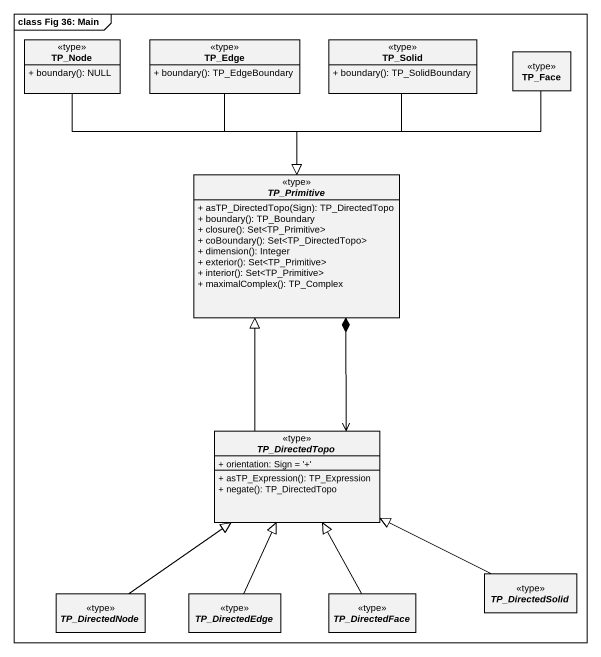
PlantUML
@startuml
mainframe class Fig 36: Main
hide circle
hide empty members
skinparam classAttributeIconSize 0
class TP_Node <<type>> {
  + boundary(): NULL
}
class TP_Edge <<type>> {
  + boundary(): TP_EdgeBoundary
}
class TP_Solid <<type>> {
  + boundary(): TP_SolidBoundary
}
class TP_Face <<type>>
abstract class TP_Primitive <<type>> {
  + asTP_DirectedTopo(Sign): TP_DirectedTopo
  + boundary(): TP_Boundary
  + closure(): Set<TP_Primitive>
  + coBoundary(): Set<TP_DirectedTopo>
  + dimension(): Integer
  + exterior(): Set<TP_Primitive>
  + interior(): Set<TP_Primitive>
  + maximalComplex(): TP_Complex
}
abstract class TP_DirectedTopo <<type>> {
  + orientation: Sign = '+'
  + asTP_Expression(): TP_Expression
  + negate(): TP_DirectedTopo
}
abstract class TP_DirectedSolid <<type>>
abstract class TP_DirectedNode <<type>>
abstract class TP_DirectedEdge <<type>>
abstract class TP_DirectedFace <<type>>
TP_Node --|> TP_Primitive
TP_Edge --|> TP_Primitive
TP_Solid --|> TP_Primitive
TP_Face --|> TP_Primitive
TP_Primitive *--> TP_DirectedTopo
TP_DirectedTopo -up-|> TP_Primitive
TP_DirectedSolid -left-|> TP_DirectedTopo
TP_DirectedNode -up-|> TP_DirectedTopo
TP_DirectedEdge -up-|> TP_DirectedTopo
TP_DirectedFace -up-|> TP_DirectedTopo
@enduml
